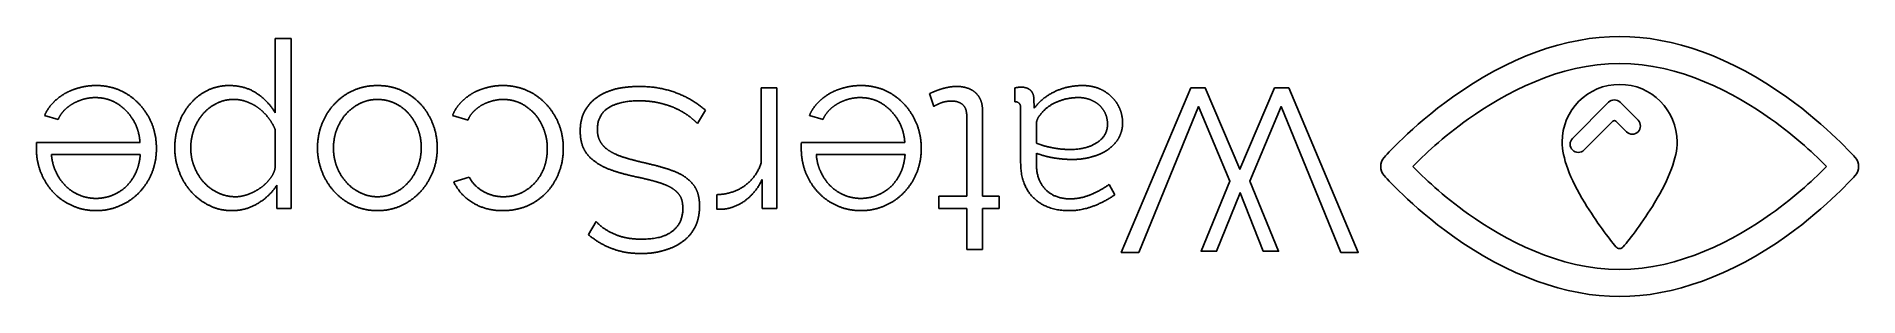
# Model space of a CAD drawing. Header units: millimetres. Extents: x 88.5 to 162.4, y -740 to -729.5.
import ezdxf

# ---------------------------------------------------------------- set-up
doc = ezdxf.new("R2010")
doc.units = ezdxf.units.MM
doc.layers.get('0').update_dxf_attribs({"linetype": 'CONTINUOUS'})

msp = doc.modelspace()

# ---------------------------------------------------------------- linework, layer by layer
for p, q in [((98.224, -729.58), (98.224, -732.593)), ((98.862, -729.58), (98.224, -729.58)), ((98.862, -736.47), (98.862, -729.58)), ((117.907, -731.579), (117.907, -734.621)), ((118.545, -731.579), (117.907, -731.579)), ((118.545, -736.47), (118.545, -731.579)), ((124.731, -731.814), (124.899, -732.33)), ((128.185, -731.579), (128.185, -732.143)), ((128.973, -732.396), (128.954, -732.011)), ((150.775, -733.629), (152.238, -732.166)), ((152.706, -732.166), (153.431, -732.892)), ((88.875, -732.706), (89.429, -732.856)), ((105.404, -732.696), (106.033, -732.884)), ((115.325, -733.025), (115.654, -732.49)), ((119.859, -732.706), (120.413, -732.856)), ((126.232, -732.64), (126.232, -735.963)), ((126.871, -735.963), (126.871, -732.462)), ((128.419, -732.405), (128.419, -734.611)), ((152.413, -732.927), (151.243, -734.097)), ((152.963, -733.36), (152.531, -732.927)), ((98.224, -733.278), (98.224, -734.78)), ((129.058, -733.823), (129.058, -733.025)), ((88.546, -733.898), (88.546, -734.048)), ((92.742, -733.795), (88.556, -733.795)), ((89.156, -734.283), (92.751, -734.283)), ((119.531, -733.898), (119.531, -734.048)), ((123.726, -733.795), (119.54, -733.795)), ((120.141, -734.283), (123.736, -734.283)), ((129.058, -734.668), (129.058, -734.226)), ((106.071, -735.193), (105.451, -735.39)), ((98.289, -735.522), (98.289, -736.47)), ((116.105, -735.907), (116.105, -736.489)), ((117.944, -735.296), (117.944, -736.47)), ((126.232, -735.963), (125.106, -735.963)), ((125.106, -735.963), (125.106, -736.47)), ((127.546, -735.963), (126.871, -735.963)), ((127.546, -736.47), (127.546, -735.963)), ((132.23, -735.916), (132.005, -735.494)), ((98.289, -736.47), (98.862, -736.47)), ((117.944, -736.47), (118.545, -736.47)), ((125.106, -736.47), (126.232, -736.47)), ((126.232, -736.47), (126.232, -738.122)), ((126.871, -738.122), (126.871, -736.47)), ((126.871, -736.47), (127.546, -736.47)), ((111.224, -736.995), (110.905, -737.521)), ((126.232, -738.122), (126.871, -738.122))]:
    msp.add_line(p, q)
msp.add_lwpolyline([(139.279, -731.579), (138.707, -731.579), (137.299, -734.874), (135.9, -731.579), (135.318, -731.579), (132.493, -738.244), (133.206, -738.244), (135.619, -732.34), (136.895, -735.353), (135.731, -738.197), (136.36, -738.197), (137.308, -735.831), (138.247, -738.197), (138.866, -738.197), (137.702, -735.353), (138.97, -732.34), (141.391, -738.244), (142.095, -738.244)], close=True)
for points, degree in [([(152.685, -729.498), (150.509, -729.498), (148.166, -730.349), (145.91, -731.96)], 3), ([(159.461, -731.96), (157.205, -730.349), (154.862, -729.498), (152.685, -729.498)], 3), ([(146.568, -732.835), (148.006, -731.812), (150.234, -730.592), (152.685, -730.592)], 3), ([(152.685, -730.592), (155.137, -730.592), (157.365, -731.812), (158.803, -732.835)], 3), ([(90.959, -731.486), (90.602, -731.486), (90.273, -731.579)], 2), ([(91.944, -731.683), (91.494, -731.486), (90.959, -731.486)], 2), ([(96.365, -731.486), (95.877, -731.486), (95.473, -731.683)], 2), ([(97.463, -731.795), (96.985, -731.486), (96.365, -731.486)], 2), ([(102.363, -731.486), (101.828, -731.486), (101.387, -731.683)], 2), ([(103.339, -731.683), (102.898, -731.486), (102.363, -731.486)], 2), ([(107.432, -731.486), (107.084, -731.486), (106.765, -731.579)], 2), ([(108.417, -731.683), (107.967, -731.486), (107.432, -731.486)], 2), ([(112.979, -731.523), (112.453, -731.523), (112.012, -731.626)], 2), ([(115.654, -732.49), (114.528, -731.523), (112.979, -731.523)], 2), ([(121.943, -731.486), (121.586, -731.486), (121.258, -731.579)], 2), ([(122.928, -731.683), (122.478, -731.486), (121.943, -731.486)], 2), ([(125.838, -731.523), (125.641, -731.523), (125.463, -731.561)], 2), ([(126.232, -731.579), (126.045, -731.523), (125.838, -731.523)], 2), ([(130.926, -731.486), (130.334, -731.486), (129.827, -731.72)], 2), ([(131.573, -731.598), (131.273, -731.486), (130.926, -731.486)], 2), ([(152.685, -731.44), (151.4, -731.44), (150.355, -732.485), (150.355, -733.771)], 3), ([(155.016, -733.771), (155.016, -732.485), (153.971, -731.44), (152.685, -731.44)], 3), ([(89.194, -732.208), (88.988, -732.434), (88.875, -732.706)], 2), ([(89.673, -731.824), (89.401, -731.992), (89.194, -732.208)], 2), ([(90.273, -731.579), (89.945, -731.664), (89.673, -731.824)], 2), ([(89.673, -732.49), (89.832, -732.33), (90.029, -732.218)], 2), ([(90.029, -732.218), (90.227, -732.105), (90.461, -732.039)], 2), ([(90.461, -732.039), (90.696, -731.974), (90.931, -731.974)], 2), ([(90.931, -731.974), (91.287, -731.974), (91.606, -732.105)], 2), ([(91.606, -732.105), (91.916, -732.246), (92.16, -732.49)], 2), ([(92.714, -732.237), (92.385, -731.889), (91.944, -731.683)], 2), ([(93.23, -733.053), (93.042, -732.593), (92.714, -732.237)], 2), ([(94.769, -732.237), (94.469, -732.584), (94.31, -733.044)], 2), ([(95.473, -731.683), (95.06, -731.889), (94.769, -732.237)], 2), ([(95.276, -732.659), (95.502, -732.387), (95.83, -732.218)], 2), ([(95.83, -732.218), (96.149, -732.049), (96.544, -732.049)], 2), ([(96.544, -732.049), (96.816, -732.049), (97.069, -732.143)], 2), ([(97.069, -732.143), (97.323, -732.237), (97.548, -732.396)], 2), ([(98.224, -732.593), (97.933, -732.114), (97.463, -731.795)], 2), ([(100.617, -732.237), (100.289, -732.584), (100.11, -733.044)], 2), ([(101.387, -731.683), (100.936, -731.889), (100.617, -732.237)], 2), ([(101.105, -732.621), (101.349, -732.359), (101.678, -732.199)], 2), ([(101.678, -732.199), (101.997, -732.049), (102.363, -732.049)], 2), ([(102.363, -732.049), (102.729, -732.049), (103.058, -732.199)], 2), ([(103.058, -732.199), (103.377, -732.349), (103.621, -732.612)], 2), ([(104.109, -732.237), (103.78, -731.889), (103.339, -731.683)], 2), ([(104.606, -733.044), (104.428, -732.584), (104.109, -732.237)], 2), ([(105.705, -732.208), (105.507, -732.434), (105.404, -732.696)], 2), ([(106.174, -731.824), (105.902, -731.992), (105.705, -732.208)], 2), ([(106.765, -731.579), (106.437, -731.664), (106.174, -731.824)], 2), ([(106.568, -732.293), (106.765, -732.18), (107, -732.114)], 2), ([(107, -732.114), (107.225, -732.049), (107.46, -732.049)], 2), ([(107.46, -732.049), (107.826, -732.049), (108.154, -732.199)], 2), ([(108.154, -732.199), (108.473, -732.359), (108.718, -732.621)], 2), ([(109.196, -732.237), (108.868, -731.889), (108.417, -731.683)], 2), ([(109.712, -733.053), (109.525, -732.593), (109.196, -732.237)], 2), ([(111.252, -731.964), (110.933, -732.19), (110.754, -732.527)], 2), ([(112.012, -731.626), (111.571, -731.739), (111.252, -731.964)], 2), ([(111.721, -732.387), (112.162, -732.105), (112.96, -732.105)], 2), ([(112.96, -732.105), (113.345, -732.105), (113.692, -732.171)], 2), ([(113.692, -732.171), (114.04, -732.246), (114.349, -732.368)], 2), ([(120.178, -732.208), (119.972, -732.434), (119.859, -732.706)], 2), ([(120.657, -731.824), (120.385, -731.992), (120.178, -732.208)], 2), ([(121.258, -731.579), (120.929, -731.664), (120.657, -731.824)], 2), ([(120.657, -732.49), (120.816, -732.33), (121.014, -732.218)], 2), ([(121.014, -732.218), (121.211, -732.105), (121.445, -732.039)], 2), ([(121.445, -732.039), (121.68, -731.974), (121.915, -731.974)], 2), ([(121.915, -731.974), (122.271, -731.974), (122.59, -732.105)], 2), ([(122.59, -732.105), (122.9, -732.246), (123.144, -732.49)], 2), ([(123.698, -732.237), (123.37, -731.889), (122.928, -731.683)], 2), ([(124.214, -733.053), (124.027, -732.593), (123.698, -732.237)], 2), ([(124.899, -731.739), (124.787, -731.786), (124.731, -731.814)], 2), ([(125.144, -731.645), (125.003, -731.692), (124.899, -731.739)], 2), ([(124.899, -732.33), (124.956, -732.293), (125.162, -732.199)], 2), ([(125.463, -731.561), (125.284, -731.598), (125.144, -731.645)], 2), ([(125.162, -732.199), (125.369, -732.114), (125.641, -732.114)], 2), ([(125.641, -732.114), (125.866, -732.114), (126.045, -732.237)], 2), ([(126.045, -732.237), (126.214, -732.368), (126.232, -732.64)], 2), ([(126.561, -731.748), (126.42, -731.636), (126.232, -731.579)], 2), ([(126.786, -732.049), (126.702, -731.87), (126.561, -731.748)], 2), ([(126.871, -732.462), (126.871, -732.227), (126.786, -732.049)], 2), ([(128.429, -731.551), (128.344, -731.551), (128.185, -731.579)], 2), ([(128.185, -732.143), (128.419, -732.143), (128.419, -732.405)], 2), ([(128.814, -731.673), (128.673, -731.551), (128.429, -731.551)], 2), ([(128.954, -732.011), (128.945, -731.795), (128.814, -731.673)], 2), ([(129.827, -731.72), (129.311, -731.955), (128.973, -732.396)], 2), ([(129.227, -732.659), (129.442, -732.349), (129.865, -732.161)], 2), ([(129.865, -732.161), (130.278, -731.974), (130.775, -731.974)], 2), ([(130.775, -731.974), (131.019, -731.974), (131.235, -732.058)], 2), ([(131.235, -732.058), (131.451, -732.143), (131.611, -732.283)], 2), ([(132.089, -731.927), (131.864, -731.72), (131.573, -731.598)], 2), ([(132.427, -732.405), (132.305, -732.133), (132.089, -731.927)], 2), ([(145.91, -731.96), (144.224, -733.164), (143.183, -734.357), (143.14, -734.407)], 3), ([(152.238, -732.166), (152.367, -732.037), (152.577, -732.037), (152.706, -732.166)], 3), ([(162.231, -734.407), (162.187, -734.357), (161.147, -733.164), (159.461, -731.96)], 3), ([(89.429, -732.856), (89.513, -732.659), (89.673, -732.49)], 2), ([(92.16, -732.49), (92.404, -732.734), (92.564, -733.063)], 2), ([(94.92, -733.288), (95.042, -732.94), (95.276, -732.659)], 2), ([(97.548, -732.396), (97.764, -732.565), (97.942, -732.79)], 2), ([(97.942, -732.79), (98.111, -733.016), (98.224, -733.278)], 2), ([(100.72, -733.25), (100.861, -732.894), (101.105, -732.621)], 2), ([(103.621, -732.612), (103.855, -732.884), (103.996, -733.231)], 2), ([(106.033, -732.884), (106.089, -732.715), (106.23, -732.565)], 2), ([(106.23, -732.565), (106.371, -732.415), (106.568, -732.293)], 2), ([(108.718, -732.621), (108.962, -732.894), (109.102, -733.26)], 2), ([(110.754, -732.527), (110.576, -732.865), (110.576, -733.325)], 2), ([(111.271, -733.26), (111.271, -732.678), (111.721, -732.387)], 2), ([(114.349, -732.368), (114.65, -732.499), (114.903, -732.668)], 2), ([(114.903, -732.668), (115.147, -732.837), (115.325, -733.025)], 2), ([(120.413, -732.856), (120.497, -732.659), (120.657, -732.49)], 2), ([(123.144, -732.49), (123.388, -732.734), (123.548, -733.063)], 2), ([(129.058, -733.025), (129.058, -732.94), (129.105, -732.837)], 2), ([(129.105, -732.837), (129.142, -732.743), (129.227, -732.659)], 2), ([(131.611, -732.283), (131.761, -732.434), (131.855, -732.631)], 2), ([(131.855, -732.631), (131.939, -732.828), (131.939, -733.053)], 2), ([(132.399, -733.598), (132.549, -733.325), (132.549, -733.006)], 2), ([(132.549, -733.006), (132.549, -732.687), (132.427, -732.405)], 2), ([(144.304, -734.765), (144.725, -734.336), (145.52, -733.581), (146.568, -732.835)], 3), ([(152.531, -732.927), (152.499, -732.895), (152.446, -732.895), (152.413, -732.927)], 3), ([(153.431, -732.892), (153.561, -733.021), (153.561, -733.23), (153.431, -733.36)], 3), ([(158.803, -732.835), (159.852, -733.582), (160.646, -734.336), (161.067, -734.765)], 3), ([(92.564, -733.063), (92.714, -733.4), (92.742, -733.795)], 2), ([(93.408, -734.039), (93.408, -733.513), (93.23, -733.053)], 2), ([(94.31, -733.044), (94.15, -733.504), (94.15, -734.02)], 2), ([(94.798, -734.02), (94.798, -733.644), (94.92, -733.288)], 2), ([(100.11, -733.044), (99.932, -733.504), (99.932, -734.011)], 2), ([(100.58, -734.02), (100.58, -733.607), (100.72, -733.25)], 2), ([(103.996, -733.231), (104.137, -733.588), (104.137, -734.001)], 2), ([(104.785, -734.011), (104.785, -733.504), (104.606, -733.044)], 2), ([(109.102, -733.26), (109.243, -733.626), (109.243, -734.039)], 2), ([(109.891, -734.039), (109.891, -733.513), (109.712, -733.053)], 2), ([(110.576, -733.325), (110.576, -733.776), (110.736, -734.076)], 2), ([(111.402, -733.776), (111.271, -733.569), (111.271, -733.26)], 2), ([(123.548, -733.063), (123.698, -733.4), (123.726, -733.795)], 2), ([(124.393, -734.039), (124.393, -733.513), (124.214, -733.053)], 2), ([(131.939, -733.053), (131.939, -733.513), (131.517, -733.795)], 2), ([(131.977, -734.067), (132.249, -733.87), (132.399, -733.598)], 2), ([(150.678, -733.863), (150.678, -733.776), (150.713, -733.691), (150.775, -733.629)], 3), ([(153.431, -733.36), (153.302, -733.489), (153.093, -733.489), (152.963, -733.36)], 3), ([(88.556, -733.795), (88.546, -733.823), (88.546, -733.898)], 2), ([(88.546, -734.048), (88.546, -734.555), (88.725, -735.005)], 2), ([(89.344, -734.996), (89.185, -734.677), (89.156, -734.283)], 2), ([(92.751, -734.283), (92.723, -734.668), (92.582, -734.996)], 2), ([(93.23, -735.005), (93.408, -734.555), (93.408, -734.039)], 2), ([(94.15, -734.02), (94.15, -734.508), (94.328, -734.968)], 2), ([(94.938, -734.771), (94.798, -734.414), (94.798, -734.02)], 2), ([(99.932, -734.011), (99.932, -734.527), (100.12, -734.987)], 2), ([(100.72, -734.78), (100.58, -734.424), (100.58, -734.02)], 2), ([(104.137, -734.001), (104.137, -734.414), (103.996, -734.771)], 2), ([(104.606, -734.987), (104.785, -734.527), (104.785, -734.011)], 2), ([(109.243, -734.039), (109.243, -734.461), (109.112, -734.818)], 2), ([(109.712, -735.015), (109.891, -734.555), (109.891, -734.039)], 2), ([(110.736, -734.076), (110.895, -734.377), (111.196, -734.583)], 2), ([(111.777, -734.142), (111.524, -733.992), (111.402, -733.776)], 2), ([(112.406, -734.414), (112.031, -734.302), (111.777, -734.142)], 2), ([(113.279, -734.639), (112.782, -734.527), (112.406, -734.414)], 2), ([(119.54, -733.795), (119.531, -733.823), (119.531, -733.898)], 2), ([(119.531, -734.048), (119.531, -734.555), (119.709, -735.005)], 2), ([(120.328, -734.996), (120.169, -734.677), (120.141, -734.283)], 2), ([(123.736, -734.283), (123.707, -734.668), (123.567, -734.996)], 2), ([(124.214, -735.005), (124.393, -734.555), (124.393, -734.039)], 2), ([(129.724, -734.011), (129.377, -733.945), (129.058, -733.823)], 2), ([(129.058, -734.226), (129.358, -734.348), (129.743, -734.414)], 2), ([(130.419, -734.076), (130.062, -734.076), (129.724, -734.011)], 2), ([(129.743, -734.414), (130.128, -734.48), (130.503, -734.48)], 2), ([(131.517, -733.795), (131.094, -734.076), (130.419, -734.076)], 2), ([(130.503, -734.48), (130.954, -734.48), (131.329, -734.367)], 2), ([(131.329, -734.367), (131.705, -734.264), (131.977, -734.067)], 2), ([(143.14, -734.407), (142.962, -734.613), (142.962, -734.918), (143.14, -735.124)], 3), ([(150.355, -733.771), (150.355, -734.403), (150.663, -735.233), (151.271, -736.236)], 3), ([(150.775, -734.097), (150.713, -734.035), (150.678, -733.951), (150.678, -733.863)], 3), ([(151.243, -734.097), (151.114, -734.226), (150.904, -734.226), (150.775, -734.097)], 3), ([(154.1, -736.236), (154.708, -735.233), (155.016, -734.403), (155.016, -733.771)], 3), ([(162.231, -735.124), (162.409, -734.918), (162.409, -734.613), (162.231, -734.407)], 3), ([(88.725, -735.005), (88.903, -735.456), (89.222, -735.803)], 2), ([(89.738, -735.559), (89.494, -735.325), (89.344, -734.996)], 2), ([(92.582, -734.996), (92.432, -735.325), (92.198, -735.559)], 2), ([(92.723, -735.803), (93.042, -735.465), (93.23, -735.005)], 2), ([(94.328, -734.968), (94.497, -735.428), (94.807, -735.775)], 2), ([(95.323, -735.4), (95.079, -735.127), (94.938, -734.771)], 2), ([(98.224, -734.78), (98.186, -735.024), (98.027, -735.24)], 2), ([(100.12, -734.987), (100.298, -735.447), (100.627, -735.794)], 2), ([(101.105, -735.409), (100.861, -735.146), (100.72, -734.78)], 2), ([(103.996, -734.771), (103.855, -735.137), (103.611, -735.409)], 2), ([(104.099, -735.794), (104.419, -735.447), (104.606, -734.987)], 2), ([(106.653, -735.775), (106.277, -735.569), (106.071, -735.193)], 2), ([(109.112, -734.818), (108.971, -735.174), (108.736, -735.428)], 2), ([(109.215, -735.813), (109.534, -735.475), (109.712, -735.015)], 2), ([(111.196, -734.583), (111.496, -734.799), (111.928, -734.94)], 2), ([(111.928, -734.94), (112.35, -735.081), (112.885, -735.193)], 2), ([(112.885, -735.193), (113.364, -735.296), (113.72, -735.4)], 2), ([(114.199, -734.893), (113.805, -734.761), (113.279, -734.639)], 2), ([(114.866, -735.221), (114.593, -735.024), (114.199, -734.893)], 2), ([(115.279, -735.691), (115.138, -735.418), (114.866, -735.221)], 2), ([(117.907, -734.621), (117.71, -735.212), (117.231, -735.55)], 2), ([(119.709, -735.005), (119.887, -735.456), (120.206, -735.803)], 2), ([(120.723, -735.559), (120.479, -735.325), (120.328, -734.996)], 2), ([(123.567, -734.996), (123.416, -735.325), (123.182, -735.559)], 2), ([(123.707, -735.803), (124.027, -735.465), (124.214, -735.005)], 2), ([(128.419, -734.611), (128.419, -735.522), (128.945, -736.038)], 2), ([(129.424, -735.691), (129.058, -735.315), (129.058, -734.668)], 2), ([(143.14, -735.124), (143.183, -735.174), (144.224, -736.367), (145.91, -737.571)], 3), ([(146.568, -736.695), (145.519, -735.949), (144.725, -735.194), (144.304, -734.765)], 3), ([(161.067, -734.765), (160.646, -735.195), (159.851, -735.949), (158.803, -736.695)], 3), ([(159.461, -737.571), (161.147, -736.367), (162.187, -735.174), (162.231, -735.124)], 3), ([(89.222, -735.803), (89.541, -736.151), (89.992, -736.348)], 2), ([(90.292, -735.925), (89.973, -735.794), (89.738, -735.559)], 2), ([(90.959, -736.057), (90.602, -736.057), (90.292, -735.925)], 2), ([(91.634, -735.925), (91.315, -736.057), (90.959, -736.057)], 2), ([(92.198, -735.559), (91.954, -735.794), (91.634, -735.925)], 2), ([(91.944, -736.348), (92.395, -736.151), (92.723, -735.803)], 2), ([(94.807, -735.775), (95.117, -736.132), (95.539, -736.338)], 2), ([(95.905, -735.831), (95.567, -735.672), (95.323, -735.4)], 2), ([(96.619, -735.991), (96.234, -735.991), (95.905, -735.831)], 2), ([(97.135, -735.888), (96.863, -735.991), (96.619, -735.991)], 2), ([(97.632, -735.625), (97.398, -735.794), (97.135, -735.888)], 2), ([(97.51, -736.263), (97.989, -735.982), (98.289, -735.522)], 2), ([(98.027, -735.24), (97.858, -735.465), (97.632, -735.625)], 2), ([(100.627, -735.794), (100.946, -736.141), (101.396, -736.348)], 2), ([(101.678, -735.831), (101.349, -735.681), (101.105, -735.409)], 2), ([(102.363, -735.991), (101.997, -735.991), (101.678, -735.831)], 2), ([(103.048, -735.831), (102.729, -735.991), (102.363, -735.991)], 2), ([(103.611, -735.409), (103.367, -735.681), (103.048, -735.831)], 2), ([(103.33, -736.348), (103.771, -736.141), (104.099, -735.794)], 2), ([(105.451, -735.39), (105.714, -735.925), (106.23, -736.235)], 2), ([(107.469, -735.991), (107.019, -735.991), (106.653, -735.775)], 2), ([(108.173, -735.841), (107.845, -735.991), (107.469, -735.991)], 2), ([(108.736, -735.428), (108.492, -735.691), (108.173, -735.841)], 2), ([(108.436, -736.357), (108.886, -736.16), (109.215, -735.813)], 2), ([(113.72, -735.4), (114.068, -735.503), (114.293, -735.644)], 2), ([(114.293, -735.644), (114.518, -735.785), (114.631, -735.972)], 2), ([(115.41, -736.376), (115.41, -735.972), (115.279, -735.691)], 2), ([(117.231, -735.55), (116.752, -735.888), (116.105, -735.907)], 2), ([(117.212, -736.179), (117.672, -735.86), (117.944, -735.296)], 2), ([(120.206, -735.803), (120.525, -736.151), (120.976, -736.348)], 2), ([(121.276, -735.925), (120.957, -735.794), (120.723, -735.559)], 2), ([(121.943, -736.057), (121.586, -736.057), (121.276, -735.925)], 2), ([(122.619, -735.925), (122.299, -736.057), (121.943, -736.057)], 2), ([(123.182, -735.559), (122.938, -735.794), (122.619, -735.925)], 2), ([(122.928, -736.348), (123.379, -736.151), (123.707, -735.803)], 2), ([(130.437, -736.076), (129.79, -736.076), (129.424, -735.691)], 2), ([(130.39, -736.554), (131.282, -736.554), (132.23, -735.916)], 2), ([(131.207, -735.925), (130.813, -736.076), (130.437, -736.076)], 2), ([(132.005, -735.494), (131.601, -735.775), (131.207, -735.925)], 2), ([(89.992, -736.348), (90.433, -736.554), (90.968, -736.554)], 2), ([(90.968, -736.554), (91.494, -736.554), (91.944, -736.348)], 2), ([(95.539, -736.338), (95.962, -736.554), (96.468, -736.554)], 2), ([(96.468, -736.554), (97.032, -736.554), (97.51, -736.263)], 2), ([(101.396, -736.348), (101.837, -736.554), (102.363, -736.554)], 2), ([(102.363, -736.554), (102.889, -736.554), (103.33, -736.348)], 2), ([(106.23, -736.235), (106.746, -736.554), (107.441, -736.554)], 2), ([(107.441, -736.554), (107.985, -736.554), (108.436, -736.357)], 2), ([(114.734, -736.47), (114.734, -737.042), (114.331, -737.371)], 2), ([(114.631, -735.972), (114.734, -736.169), (114.734, -736.47)], 2), ([(115.241, -737.192), (115.41, -736.836), (115.41, -736.376)], 2), ([(116.105, -736.489), (116.151, -736.498), (116.227, -736.498)], 2), ([(116.227, -736.498), (116.752, -736.498), (117.212, -736.179)], 2), ([(120.976, -736.348), (121.417, -736.554), (121.952, -736.554)], 2), ([(121.952, -736.554), (122.478, -736.554), (122.928, -736.348)], 2), ([(128.945, -736.038), (129.471, -736.554), (130.39, -736.554)], 2), ([(152.685, -738.938), (150.234, -738.938), (148.006, -737.718), (146.568, -736.695)], 3), ([(151.271, -736.236), (151.742, -737.015), (152.267, -737.688), (152.537, -738.021)], 3), ([(158.803, -736.695), (157.365, -737.718), (155.137, -738.938), (152.685, -738.938)], 3), ([(152.833, -738.021), (153.104, -737.688), (153.629, -737.014), (154.1, -736.236)], 3), ([(111.975, -737.512), (111.505, -737.315), (111.224, -736.995)], 2), ([(114.331, -737.371), (113.927, -737.709), (113.045, -737.709)], 2), ([(114.744, -737.793), (115.063, -737.559), (115.241, -737.192)], 2), ([(110.905, -737.521), (111.327, -737.887), (111.853, -738.084)], 2), ([(111.853, -738.084), (112.369, -738.291), (113.035, -738.291)], 2), ([(113.045, -737.709), (112.444, -737.709), (111.975, -737.512)], 2), ([(113.035, -738.291), (113.561, -738.291), (113.993, -738.159)], 2), ([(113.993, -738.159), (114.424, -738.037), (114.744, -737.793)], 2), ([(145.91, -737.571), (148.166, -739.181), (150.509, -740.033), (152.685, -740.033)], 3), ([(152.537, -738.021), (152.574, -738.065), (152.628, -738.091), (152.685, -738.091)], 3), ([(152.685, -740.033), (154.862, -740.033), (157.205, -739.181), (159.461, -737.571)], 3), ([(152.685, -738.091), (152.743, -738.091), (152.797, -738.065), (152.833, -738.021)], 3)]:
    msp.add_open_spline(points, degree=degree)

doc.saveas('drawing.dxf')
